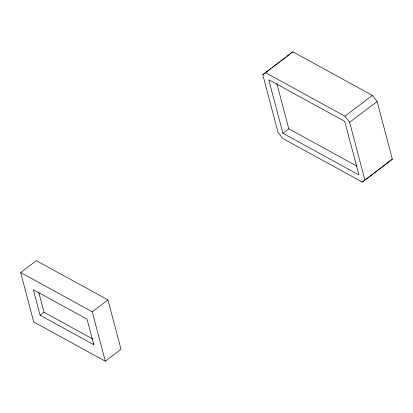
<?xml version="1.0" encoding="UTF-8"?>
<svg xmlns="http://www.w3.org/2000/svg" width="413" height="413" viewBox="0 0 413 413"><rect width="100%" height="100%" fill="white"/><g stroke="black" fill="none" stroke-linecap="round" stroke-linejoin="round"><path stroke-width="0.62" d="M93.777 344.674L87.035 319.146L33.36 289.735L40.107 315.258L93.777 344.674L93.854 343.435M262.797 74.707L292.812 51.795L372.412 95.418L377.121 101.521L392.35 159.165L362.335 182.071L282.729 138.448L278.026 132.346L262.797 74.707L270.938 68.548M292.812 51.795L287.226 56.24M362.335 182.071L392.35 159.165M271.955 67.778L279.591 62.012M280.613 61.238L286.209 57.009M20.65 272.554L36.354 260.68L107.963 299.926L121.014 349.331L105.31 361.205L33.706 321.964L20.65 272.554L92.254 311.794L105.31 361.205M40.107 315.258L44.036 312.29L92.961 339.104M282.91 133.265L358.892 174.905L344.752 121.381L268.765 79.74L282.91 133.265L288.801 128.815L356.904 166.134M265.327 72.569L344.927 116.198L372.412 95.418M92.254 311.794L107.963 299.926M364.865 179.939L349.635 122.294L377.121 101.521M344.927 116.198L349.635 122.294M276.793 83.38L288.801 128.815M38.77 292.368L44.036 312.29"/></g></svg>
